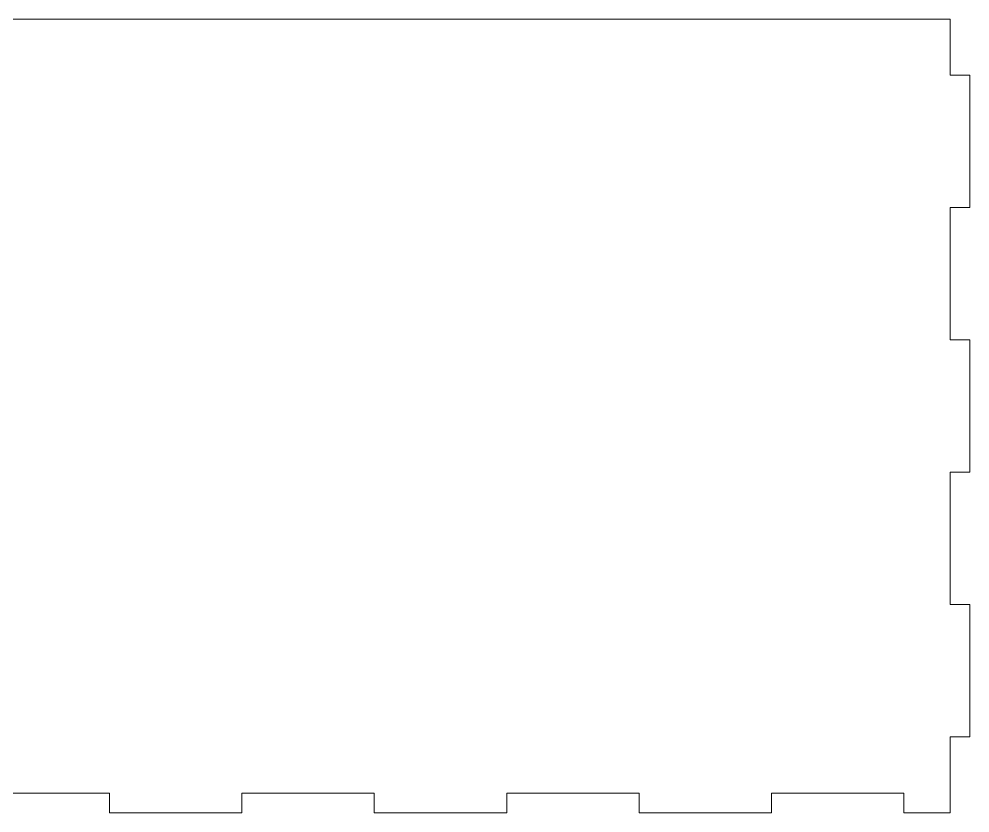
# Model space of a CAD drawing. Extents: x 0 to 643, y 0 to 366.
# Drawn here: x 176.3 to 320, y 123 to 243 of the extents above; entities that cross this region are included whole.
import ezdxf

# ---------------------------------------------------------------- set-up
doc = ezdxf.new("R2010")
doc.units = 0
doc.layers.get('0').update_dxf_attribs({"lineweight": 0})

msp = doc.modelspace()

# ---------------------------------------------------------------- linework, layer by layer
for p, q in [((317, 243), (3, 243)), ((317, 234.5), (317, 243)), ((320, 234.5), (317, 234.5)), ((320, 214.5), (320, 234.5)), ((317, 194.5), (317, 214.5)), ((317, 214.5), (320, 214.5)), ((320, 194.5), (317, 194.5)), ((320, 174.5), (320, 194.5)), ((317, 154.5), (317, 174.5)), ((317, 174.5), (320, 174.5)), ((320, 154.5), (317, 154.5)), ((320, 134.5), (320, 154.5)), ((317, 134.5), (320, 134.5)), ((317, 126), (317, 134.5)), ((170, 126), (190, 126)), ((190, 126), (190, 123)), ((210, 123), (210, 126)), ((210, 126), (230, 126)), ((230, 126), (230, 123)), ((250, 123), (250, 126)), ((250, 126), (270, 126)), ((270, 126), (270, 123)), ((290, 123), (290, 126)), ((290, 126), (310, 126)), ((310, 126), (310, 123)), ((317, 123), (317, 126)), ((190, 123), (210, 123)), ((230, 123), (250, 123)), ((270, 123), (290, 123)), ((310, 123), (317, 123))]:
    msp.add_line(p, q)

doc.saveas('drawing.dxf')
